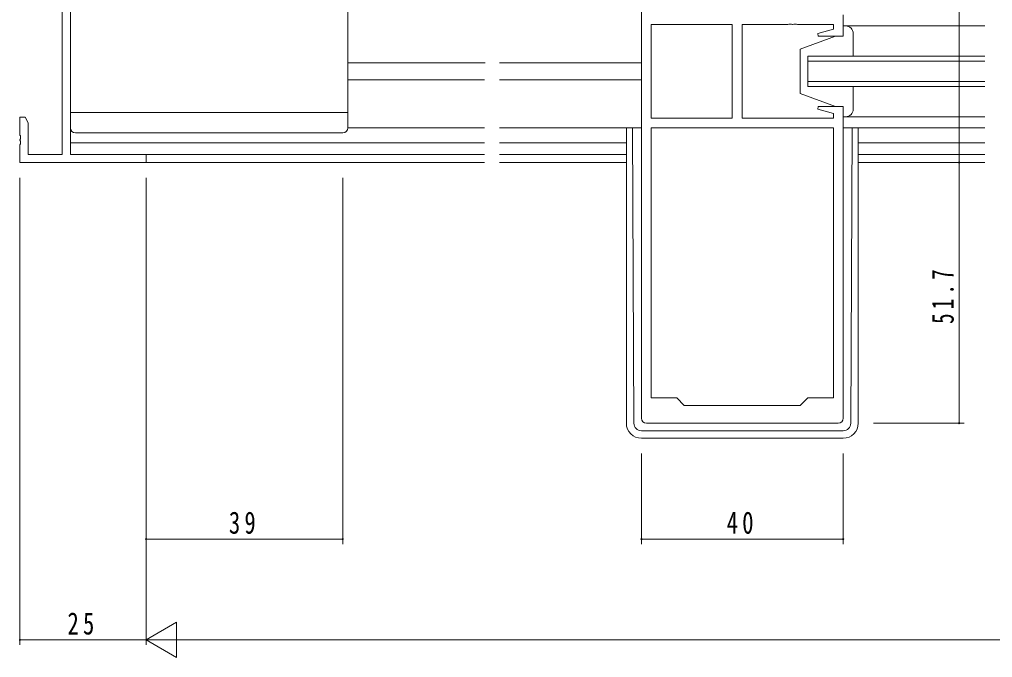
# Model space of a CAD drawing. Units: millimetres, scale not verified. Extents: x -567 to 567, y -403 to 403.
# Drawn here: x -127.3 to 65.7, y -70 to 56.6 of the extents above; entities that cross this region are included whole.
import ezdxf

# ---------------------------------------------------------------- set-up
doc = ezdxf.new("R2010")
doc.units = ezdxf.units.MM
doc.header["$LTSCALE"] = 2
for name, color, linetype, lineweight in [('0-3_YKK_11', 7, 'Continuous', 18), ('0-4_YKK_12', 2, 'Continuous', 18), ('0-5_YKK_13', 4, 'Continuous', 18), ('0-7_YKK_D', 6, 'Continuous', 18)]:
    doc.layers.add(name, color=color, linetype=linetype, lineweight=lineweight)
doc.styles.add('ＭＳ ゴシック', font='')
doc.styles.get('ＭＳ ゴシック').set_extended_font_data('MS Gothic')

msp = doc.modelspace()

# ---------------------------------------------------------------- linework, layer by layer
at = {"layer": '0-3_YKK_11'}
for p, q in [((-118.789, 96.586), (-118.789, 29.846)), ((-3.909, 62.416), (-3.909, -22.484)), ((-117.159, 29.846), (-117.159, 60.216)), ((36.091, 53.316), (36.091, 57.516)), ((-1.979, 55.586), (-1.979, 37.046)), ((14.091, 55.586), (-1.979, 55.586)), ((14.091, 37.046), (14.091, 55.586)), ((14.091, 37.046), (14.091, 55.586)), ((16.091, 55.586), (25.132, 55.586)), ((16.091, 37.046), (16.091, 55.586)), ((25.132, 55.586), (25.316, 55.706)), ((25.316, 55.706), (25.866, 55.706)), ((25.866, 55.706), (26.049, 55.586)), ((26.049, 55.586), (26.132, 55.586)), ((26.132, 55.586), (26.316, 55.706)), ((26.316, 55.706), (26.866, 55.706)), ((26.866, 55.706), (27.049, 55.586)), ((27.049, 55.586), (34.161, 55.586)), ((34.161, 54.668), (31.061, 53.838)), ((34.161, 55.586), (34.161, 54.668)), ((31.061, 53.838), (31.13, 53.316)), ((31.13, 53.316), (36.091, 53.316)), ((31.13, 39.316), (31.061, 38.793)), ((31.061, 38.793), (34.161, 37.963)), ((36.091, 39.316), (31.13, 39.316)), ((36.091, -22.484), (36.091, 39.316)), ((-127.159, 37.216), (-127.159, 33.674)), ((-126.159, 37.216), (-127.159, 37.216)), ((-125.529, 36.124), (-126.159, 37.216)), ((-1.979, 37.046), (14.091, 37.046)), ((34.161, 37.046), (16.091, 37.046)), ((34.161, 37.963), (34.161, 37.046)), ((-125.529, 29.846), (-125.529, 36.124)), ((-1.979, 35.116), (-1.979, -18.484)), ((34.161, 35.116), (-1.979, 35.116)), ((34.161, -18.484), (34.161, 35.116)), ((34.161, -18.484), (34.161, 35.116)), ((-127.159, 33.674), (-127.039, 33.491)), ((-127.039, 32.941), (-127.159, 32.757)), ((-127.039, 33.491), (-127.039, 32.941)), ((-127.159, 32.757), (-127.159, 32.674)), ((-127.159, 32.674), (-127.039, 32.491)), ((-127.039, 31.941), (-127.159, 31.757)), ((-127.159, 31.757), (-127.159, 28.216)), ((-127.039, 32.491), (-127.039, 31.941)), ((-118.789, 29.846), (-125.529, 29.846)), ((-102.159, 29.846), (-117.159, 29.846)), ((-102.159, 28.216), (-102.159, 29.846)), ((-127.159, 28.216), (-102.159, 28.216)), ((-1.979, -18.484), (3.091, -18.484)), ((3.091, -18.484), (4.591, -19.984)), ((27.591, -19.984), (29.091, -18.484)), ((29.091, -18.484), (34.161, -18.484)), ((4.591, -19.984), (27.591, -19.984)), ((-2.909, -23.484), (35.091, -23.484))]:
    msp.add_line(p, q, dxfattribs=at)
for centre, start, end in [((-2.909, -22.484), 180.00001, 269.99999), ((35.091, -22.484), 270.00001, 359.99999)]:
    msp.add_arc(centre, 1, start, end, dxfattribs=at)
at = {"layer": '0-4_YKK_12'}
for p, q in [((29.091, 48.316), (64.216, 48.316)), ((-62.159, 48.016), (-34.937, 48.016)), ((-32.034, 48.016), (-3.909, 48.016)), ((-62.159, 44.616), (-35.034, 44.616)), ((-32.034, 44.616), (-3.909, 44.616)), ((64.216, 44.316), (29.091, 44.316)), ((36.091, 35.116), (64.216, 35.116)), ((-117.159, 32.116), (-35.034, 32.116)), ((-32.034, 32.116), (-6.909, 32.116)), ((39.091, 32.116), (64.216, 32.116)), ((-35.034, 29.846), (-116.859, 29.846)), ((-6.909, 29.846), (-32.034, 29.846)), ((64.216, 29.846), (39.091, 29.846)), ((-102.459, 28.216), (-35.034, 28.216)), ((-32.034, 28.216), (-6.909, 28.216)), ((39.091, 28.216), (64.216, 28.216))]:
    msp.add_line(p, q, dxfattribs=at)
msp.add_lwpolyline([(64.216, 49.316), (29.091, 49.316), (29.091, 43.316), (64.216, 43.316)], dxfattribs=at)
at = {"layer": '0-5_YKK_13'}
for p, q in [((-117.159, 35.116), (-117.159, 58.616)), ((-62.159, 35.116), (-62.159, 58.616)), ((36.091, 55.317), (64.216, 55.316)), ((34.591, 53.316), (27.591, 50.716)), ((34.591, 53.316), (27.591, 50.716)), ((38.091, 49.716), (38.091, 53.816)), ((38.091, 49.316), (38.091, 53.816)), ((27.591, 50.716), (27.591, 41.916)), ((27.591, 50.716), (27.591, 41.916)), ((38.091, 38.816), (38.091, 43.316)), ((38.091, 38.816), (38.091, 42.916)), ((34.591, 39.316), (27.591, 41.916)), ((34.591, 39.316), (27.591, 41.916)), ((34.591, 39.316), (36.091, 39.316)), ((34.591, 39.316), (36.091, 39.316)), ((-117.159, 38.156), (-62.159, 38.156)), ((36.091, 37.315), (64.216, 37.315)), ((-62.159, 35.116), (-35.034, 35.116)), ((-32.034, 35.116), (-3.909, 35.116)), ((-6.909, 35.116), (-6.909, -23.482)), ((-5.416, -23.489), (-5.7, 35.116)), ((37.598, -23.489), (37.882, 35.116)), ((39.091, 35.116), (39.091, -23.482)), ((-116.159, 34.116), (-63.159, 34.116)), ((-3.916, -24.982), (36.098, -24.982)), ((-3.909, -26.482), (36.091, -26.482))]:
    msp.add_line(p, q, dxfattribs=at)
for points in [[(36.591, 55.316), (36.091, 55.316), (36.091, 53.316), (34.591, 53.316)], [(36.591, 55.316), (36.091, 55.316), (36.091, 53.316), (34.591, 53.316)], [(36.091, 39.316), (36.091, 37.316), (36.591, 37.316)], [(36.091, 39.316), (36.091, 37.316), (36.591, 37.316)]]:
    msp.add_lwpolyline(points, dxfattribs=at)
for centre, radius, start, end in [((36.591, 53.816), 1.5, 0, 90), ((36.591, 53.816), 1.5, 0, 90), ((36.591, 38.816), 1.5, 270, 0), ((36.591, 38.816), 1.5, 270, 0), ((-116.159, 35.116), 1, 180, 270), ((-63.159, 35.116), 1, 270, 0), ((-3.909, -23.482), 3, 180, 270), ((-3.916, -23.482), 1.5, 180.27724, 270), ((36.091, -23.482), 3, 270, 0), ((36.098, -23.482), 1.5, 270, 359.72276)]:
    msp.add_arc(centre, radius, start, end, dxfattribs=at)
at = {"layer": '0-7_YKK_D'}
for p, q in [((59.091, 98.216), (59.091, 28.216)), ((42.091, 28.216), (60.091, 28.216)), ((42.091, 28.216), (60.091, 28.216)), ((59.091, 28.216), (59.091, -23.484)), ((-127.159, 25.216), (-127.159, -67.484)), ((-102.159, 25.216), (-102.159, -67.484)), ((-102.159, 25.216), (-102.159, -47.484)), ((-102.159, 25.216), (-102.159, -67.484)), ((-63.159, 25.216), (-63.159, -47.484)), ((42.091, -23.484), (60.091, -23.484)), ((-3.909, -29.482), (-3.909, -47.482)), ((36.091, -29.482), (36.091, -47.482)), ((-102.159, -46.484), (-63.159, -46.484)), ((-3.909, -46.482), (36.091, -46.482)), ((-102.159, -66.484), (-96.097, -62.984)), ((-96.097, -69.984), (-96.097, -62.984)), ((-102.159, -66.484), (-127.159, -66.484)), ((-102.159, -66.484), (-96.097, -69.984)), ((-102.159, -66.484), (-90.035, -66.484)), ((-95.159, -66.484), (390.841, -66.484))]:
    msp.add_line(p, q, dxfattribs=at)
for centre, start, end in [((59.091, 28.216), 90, 270), ((59.091, 28.216), 90, 270), ((59.091, 28.216), 270, 90), ((59.091, 28.216), 270, 90), ((59.091, -23.484), 90, 270), ((59.091, -23.484), 270, 90), ((-102.159, -46.484), 0, 180), ((-102.159, -46.484), 180, 0), ((-63.159, -46.484), 0, 180), ((-63.159, -46.484), 180, 0), ((-3.909, -46.482), 0, 180), ((-3.909, -46.482), 180, 0), ((36.091, -46.482), 0, 180), ((36.091, -46.482), 180, 0), ((-127.159, -66.484), 0, 180), ((-127.159, -66.484), 180, 0)]:
    msp.add_arc(centre, 0.106, start, end, dxfattribs=at)

# ---------------------------------------------------------------- texts
at = {"layer": '0-7_YKK_D', "color": 7, "insert": (58.091, -3.799), "char_height": 4.399, "attachment_point": 7, "rotation": 90, "style": 'ＭＳ ゴシック'}
msp.add_mtext('\\T1.39;\\W0.7;51.7', dxfattribs=at)
at = {"layer": '0-7_YKK_D', "color": 7, "char_height": 4.399, "attachment_point": 7, "style": 'ＭＳ ゴシック'}
for s, insert in [('\\T1.37;\\W0.75;39', (-85.729, -45.484)), ('\\T1.37;\\W0.75;40', (12.996, -45.482)), ('\\T1.37;\\W0.75;25', (-117.741, -65.484))]:
    msp.add_mtext(s, dxfattribs=dict(at, insert=insert))

doc.saveas('drawing.dxf')
